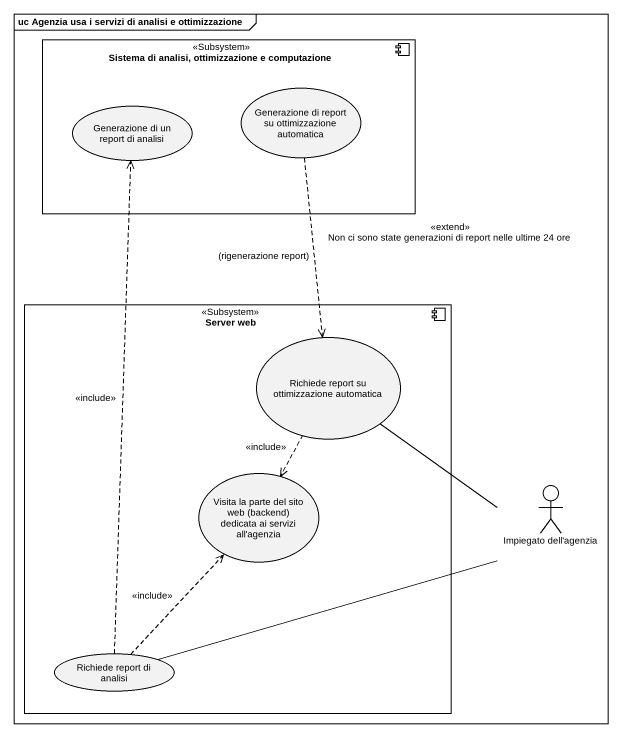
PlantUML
@startuml
mainframe uc Agenzia usa i servizi di analisi e ottimizzazione
component "Sistema di analisi, ottimizzazione e computazione" as Sistema_di_analisi <<Subsystem>> {
  usecase "Generazione di un report di analisi" as Generazione_di_un_report_di
  usecase "Generazione di report su ottimizzazione automatica" as Generazione_di_report_su
}
component "Server web" as Server_web <<Subsystem>> {
  usecase "Richiede report su ottimizzazione automatica" as Richiede_report_su
  usecase "Visita la parte del sito web (backend) dedicata ai servizi all'agenzia" as Visita_la_parte_del_sito
  usecase "Richiede report di analisi" as Richiede_report_di_analisi
}
actor "Impiegato dell'agenzia" as Impiegato_dell_agenzia
Generazione_di_report_su ..> Richiede_report_su : <<extend>> Non ci sono state generazioni di report nelle ultime 24 ore\n(rigenerazione report)
Richiede_report_su ..> Visita_la_parte_del_sito : <<include>>
Impiegato_dell_agenzia -up- Richiede_report_su
Impiegato_dell_agenzia -left- Richiede_report_di_analisi
Richiede_report_di_analisi .up.> Generazione_di_un_report_di : <<include>>
Richiede_report_di_analisi .up.> Visita_la_parte_del_sito : <<include>>
@enduml
